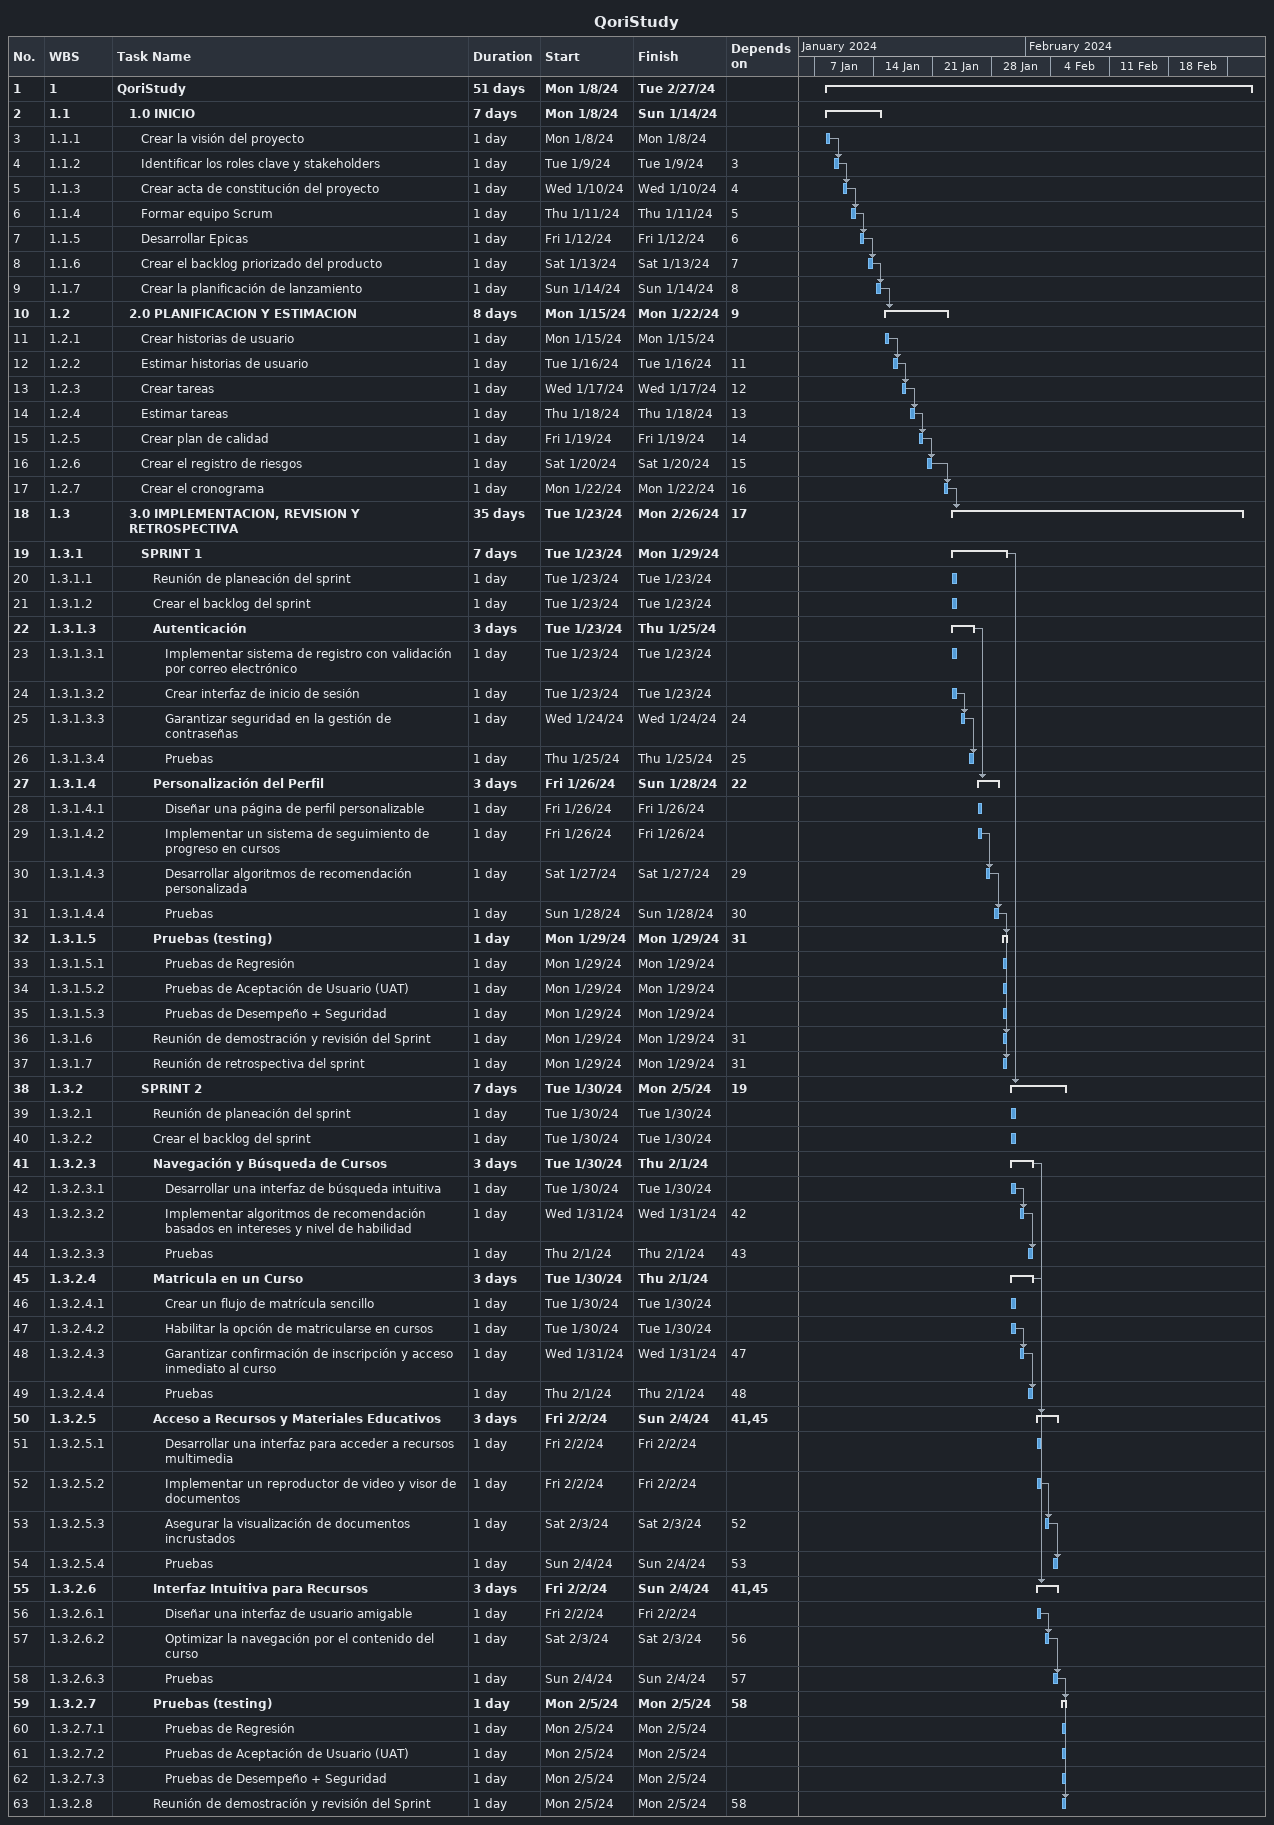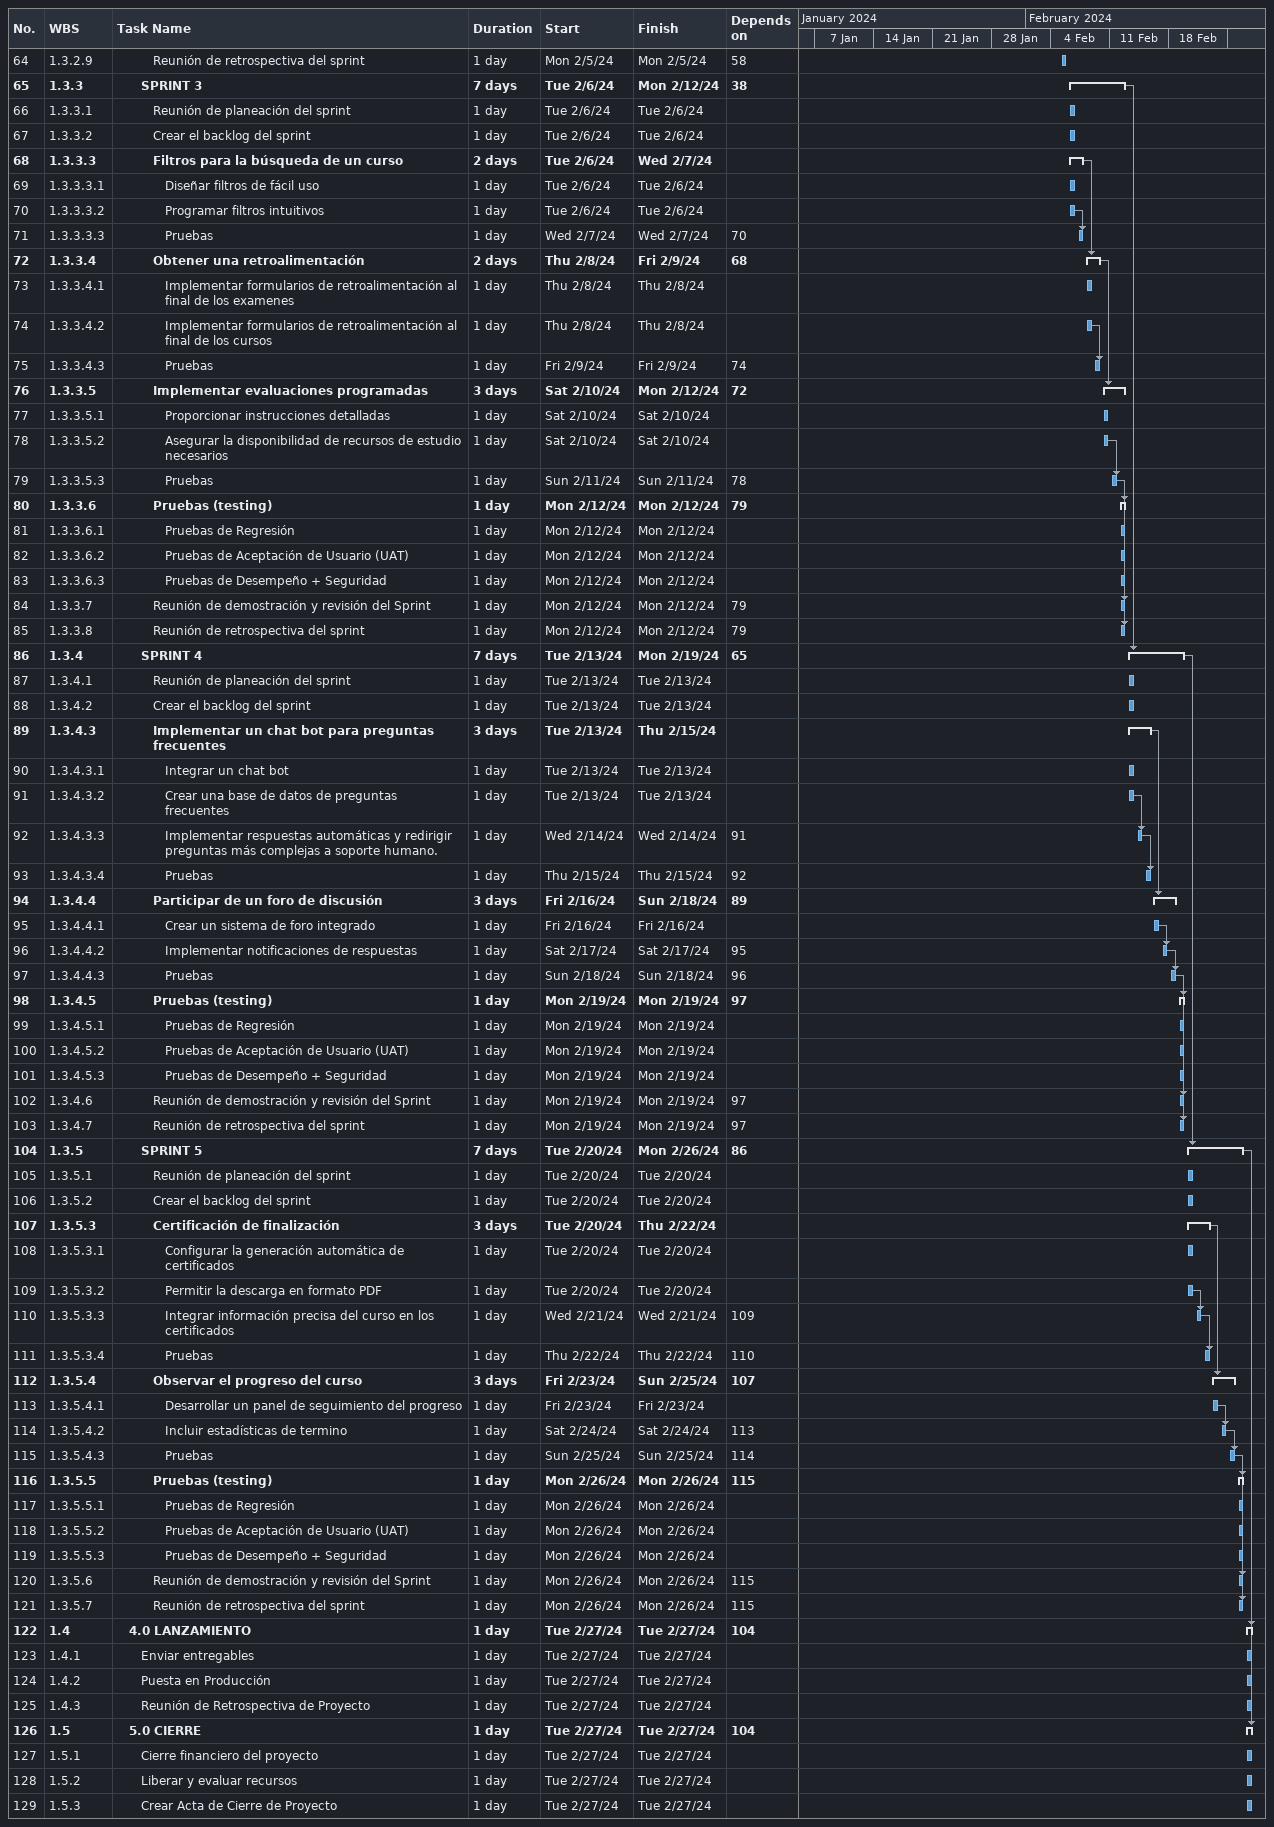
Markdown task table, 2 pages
QoriStudy

| ID | WBS | Task | Duration | Start | Finish | Predecessors |
|---|---|---|---|---|---|---|
| 1 | 1 | **QoriStudy** | 51d | 2024-01-08 | 2024-02-27 |  |
| 2 | 1.1 | **1.0 INICIO** | 7d | 2024-01-08 | 2024-01-14 |  |
| 3 | 1.1.1 | Crear la visión del proyecto | 1d | 2024-01-08 | 2024-01-08 |  |
| 4 | 1.1.2 | Identificar los roles clave y stakeholders | 1d | 2024-01-09 | 2024-01-09 | 3 |
| 5 | 1.1.3 | Crear acta de constitución del proyecto | 1d | 2024-01-10 | 2024-01-10 | 4 |
| 6 | 1.1.4 | Formar equipo Scrum | 1d | 2024-01-11 | 2024-01-11 | 5 |
| 7 | 1.1.5 | Desarrollar Epicas | 1d | 2024-01-12 | 2024-01-12 | 6 |
| 8 | 1.1.6 | Crear el backlog priorizado del producto | 1d | 2024-01-13 | 2024-01-13 | 7 |
| 9 | 1.1.7 | Crear la planificación de lanzamiento | 1d | 2024-01-14 | 2024-01-14 | 8 |
| 10 | 1.2 | **2.0 PLANIFICACION Y ESTIMACION** | 8d | 2024-01-15 | 2024-01-22 | 9 |
| 11 | 1.2.1 | Crear historias de usuario | 1d | 2024-01-15 | 2024-01-15 |  |
| 12 | 1.2.2 | Estimar historias de usuario | 1d | 2024-01-16 | 2024-01-16 | 11 |
| 13 | 1.2.3 | Crear tareas | 1d | 2024-01-17 | 2024-01-17 | 12 |
| 14 | 1.2.4 | Estimar tareas | 1d | 2024-01-18 | 2024-01-18 | 13 |
| 15 | 1.2.5 | Crear plan de calidad | 1d | 2024-01-19 | 2024-01-19 | 14 |
| 16 | 1.2.6 | Crear el registro de riesgos | 1d | 2024-01-20 | 2024-01-20 | 15 |
| 17 | 1.2.7 | Crear el cronograma | 1d | 2024-01-22 | 2024-01-22 | 16 |
| 18 | 1.3 | **3.0 IMPLEMENTACION, REVISION Y RETROSPECTIVA** | 35d | 2024-01-23 | 2024-02-26 | 17 |
| 19 | 1.3.1 | **SPRINT 1** | 7d | 2024-01-23 | 2024-01-29 |  |
| 20 | 1.3.1.1 | Reunión de planeación del sprint | 1d | 2024-01-23 | 2024-01-23 |  |
| 21 | 1.3.1.2 | Crear el backlog del sprint | 1d | 2024-01-23 | 2024-01-23 |  |
| 22 | 1.3.1.3 | **Autenticación** | 3d | 2024-01-23 | 2024-01-25 |  |
| 23 | 1.3.1.3.1 | Implementar sistema de registro con validación por correo electrónico | 1d | 2024-01-23 | 2024-01-23 |  |
| 24 | 1.3.1.3.2 | Crear interfaz de inicio de sesión | 1d | 2024-01-23 | 2024-01-23 |  |
| 25 | 1.3.1.3.3 | Garantizar seguridad en la gestión de contraseñas | 1d | 2024-01-24 | 2024-01-24 | 24 |
| 26 | 1.3.1.3.4 | Pruebas | 1d | 2024-01-25 | 2024-01-25 | 25 |
| 27 | 1.3.1.4 | **Personalización del Perfil** | 3d | 2024-01-26 | 2024-01-28 | 22 |
| 28 | 1.3.1.4.1 | Diseñar una página de perfil personalizable | 1d | 2024-01-26 | 2024-01-26 |  |
| 29 | 1.3.1.4.2 | Implementar un sistema de seguimiento de progreso en cursos | 1d | 2024-01-26 | 2024-01-26 |  |
| 30 | 1.3.1.4.3 | Desarrollar algoritmos de recomendación personalizada | 1d | 2024-01-27 | 2024-01-27 | 29 |
| 31 | 1.3.1.4.4 | Pruebas | 1d | 2024-01-28 | 2024-01-28 | 30 |
| 32 | 1.3.1.5 | **Pruebas (testing)** | 1d | 2024-01-29 | 2024-01-29 | 31 |
| 33 | 1.3.1.5.1 | Pruebas de Regresión | 1d | 2024-01-29 | 2024-01-29 |  |
| 34 | 1.3.1.5.2 | Pruebas de Aceptación de Usuario (UAT) | 1d | 2024-01-29 | 2024-01-29 |  |
| 35 | 1.3.1.5.3 | Pruebas de Desempeño + Seguridad | 1d | 2024-01-29 | 2024-01-29 |  |
| 36 | 1.3.1.6 | Reunión de demostración y revisión del Sprint | 1d | 2024-01-29 | 2024-01-29 | 31 |
| 37 | 1.3.1.7 | Reunión de retrospectiva del sprint | 1d | 2024-01-29 | 2024-01-29 | 31 |
| 38 | 1.3.2 | **SPRINT 2** | 7d | 2024-01-30 | 2024-02-05 | 19 |
| 39 | 1.3.2.1 | Reunión de planeación del sprint | 1d | 2024-01-30 | 2024-01-30 |  |
| 40 | 1.3.2.2 | Crear el backlog del sprint | 1d | 2024-01-30 | 2024-01-30 |  |
| 41 | 1.3.2.3 | **Navegación y Búsqueda de Cursos** | 3d | 2024-01-30 | 2024-02-01 |  |
| 42 | 1.3.2.3.1 | Desarrollar una interfaz de búsqueda intuitiva | 1d | 2024-01-30 | 2024-01-30 |  |
| 43 | 1.3.2.3.2 | Implementar algoritmos de recomendación basados en intereses y nivel de habilidad | 1d | 2024-01-31 | 2024-01-31 | 42 |
| 44 | 1.3.2.3.3 | Pruebas | 1d | 2024-02-01 | 2024-02-01 | 43 |
| 45 | 1.3.2.4 | **Matricula en un Curso** | 3d | 2024-01-30 | 2024-02-01 |  |
| 46 | 1.3.2.4.1 | Crear un flujo de matrícula sencillo | 1d | 2024-01-30 | 2024-01-30 |  |
| 47 | 1.3.2.4.2 | Habilitar la opción de matricularse en cursos | 1d | 2024-01-30 | 2024-01-30 |  |
| 48 | 1.3.2.4.3 | Garantizar confirmación de inscripción y acceso inmediato al curso | 1d | 2024-01-31 | 2024-01-31 | 47 |
| 49 | 1.3.2.4.4 | Pruebas | 1d | 2024-02-01 | 2024-02-01 | 48 |
| 50 | 1.3.2.5 | **Acceso a Recursos y Materiales Educativos** | 3d | 2024-02-02 | 2024-02-04 | 41, 45 |
| 51 | 1.3.2.5.1 | Desarrollar una interfaz para acceder a recursos multimedia | 1d | 2024-02-02 | 2024-02-02 |  |
| 52 | 1.3.2.5.2 | Implementar un reproductor de video y visor de documentos | 1d | 2024-02-02 | 2024-02-02 |  |
| 53 | 1.3.2.5.3 | Asegurar la visualización de documentos incrustados | 1d | 2024-02-03 | 2024-02-03 | 52 |
| 54 | 1.3.2.5.4 | Pruebas | 1d | 2024-02-04 | 2024-02-04 | 53 |
| 55 | 1.3.2.6 | **Interfaz Intuitiva para Recursos** | 3d | 2024-02-02 | 2024-02-04 | 41, 45 |
| 56 | 1.3.2.6.1 | Diseñar una interfaz de usuario amigable | 1d | 2024-02-02 | 2024-02-02 |  |
| 57 | 1.3.2.6.2 | Optimizar la navegación por el contenido del curso | 1d | 2024-02-03 | 2024-02-03 | 56 |
| 58 | 1.3.2.6.3 | Pruebas | 1d | 2024-02-04 | 2024-02-04 | 57 |
| 59 | 1.3.2.7 | **Pruebas (testing)** | 1d | 2024-02-05 | 2024-02-05 | 58 |
| 60 | 1.3.2.7.1 | Pruebas de Regresión | 1d | 2024-02-05 | 2024-02-05 |  |
| 61 | 1.3.2.7.2 | Pruebas de Aceptación de Usuario (UAT) | 1d | 2024-02-05 | 2024-02-05 |  |
| 62 | 1.3.2.7.3 | Pruebas de Desempeño + Seguridad | 1d | 2024-02-05 | 2024-02-05 |  |
| 63 | 1.3.2.8 | Reunión de demostración y revisión del Sprint | 1d | 2024-02-05 | 2024-02-05 | 58 |
| 64 | 1.3.2.9 | Reunión de retrospectiva del sprint | 1d | 2024-02-05 | 2024-02-05 | 58 |
| 65 | 1.3.3 | **SPRINT 3** | 7d | 2024-02-06 | 2024-02-12 | 38 |
| 66 | 1.3.3.1 | Reunión de planeación del sprint | 1d | 2024-02-06 | 2024-02-06 |  |
| 67 | 1.3.3.2 | Crear el backlog del sprint | 1d | 2024-02-06 | 2024-02-06 |  |
| 68 | 1.3.3.3 | **Filtros para la búsqueda de un curso** | 2d | 2024-02-06 | 2024-02-07 |  |
| 69 | 1.3.3.3.1 | Diseñar filtros de fácil uso | 1d | 2024-02-06 | 2024-02-06 |  |
| 70 | 1.3.3.3.2 | Programar filtros intuitivos | 1d | 2024-02-06 | 2024-02-06 |  |
| 71 | 1.3.3.3.3 | Pruebas | 1d | 2024-02-07 | 2024-02-07 | 70 |
| 72 | 1.3.3.4 | **Obtener una retroalimentación** | 2d | 2024-02-08 | 2024-02-09 | 68 |
| 73 | 1.3.3.4.1 | Implementar formularios de retroalimentación al final de los examenes | 1d | 2024-02-08 | 2024-02-08 |  |
| 74 | 1.3.3.4.2 | Implementar formularios de retroalimentación al final de los cursos | 1d | 2024-02-08 | 2024-02-08 |  |
| 75 | 1.3.3.4.3 | Pruebas | 1d | 2024-02-09 | 2024-02-09 | 74 |
| 76 | 1.3.3.5 | **Implementar evaluaciones programadas** | 3d | 2024-02-10 | 2024-02-12 | 72 |
| 77 | 1.3.3.5.1 | Proporcionar instrucciones detalladas | 1d | 2024-02-10 | 2024-02-10 |  |
| 78 | 1.3.3.5.2 | Asegurar la disponibilidad de recursos de estudio necesarios | 1d | 2024-02-10 | 2024-02-10 |  |
| 79 | 1.3.3.5.3 | Pruebas | 1d | 2024-02-11 | 2024-02-11 | 78 |
| 80 | 1.3.3.6 | **Pruebas (testing)** | 1d | 2024-02-12 | 2024-02-12 | 79 |
| 81 | 1.3.3.6.1 | Pruebas de Regresión | 1d | 2024-02-12 | 2024-02-12 |  |
| 82 | 1.3.3.6.2 | Pruebas de Aceptación de Usuario (UAT) | 1d | 2024-02-12 | 2024-02-12 |  |
| 83 | 1.3.3.6.3 | Pruebas de Desempeño + Seguridad | 1d | 2024-02-12 | 2024-02-12 |  |
| 84 | 1.3.3.7 | Reunión de demostración y revisión del Sprint | 1d | 2024-02-12 | 2024-02-12 | 79 |
| 85 | 1.3.3.8 | Reunión de retrospectiva del sprint | 1d | 2024-02-12 | 2024-02-12 | 79 |
| 86 | 1.3.4 | **SPRINT 4** | 7d | 2024-02-13 | 2024-02-19 | 65 |
| 87 | 1.3.4.1 | Reunión de planeación del sprint | 1d | 2024-02-13 | 2024-02-13 |  |
| 88 | 1.3.4.2 | Crear el backlog del sprint | 1d | 2024-02-13 | 2024-02-13 |  |
| 89 | 1.3.4.3 | **Implementar un chat bot para preguntas frecuentes** | 3d | 2024-02-13 | 2024-02-15 |  |
| 90 | 1.3.4.3.1 | Integrar un chat bot | 1d | 2024-02-13 | 2024-02-13 |  |
| 91 | 1.3.4.3.2 | Crear una base de datos de preguntas frecuentes | 1d | 2024-02-13 | 2024-02-13 |  |
| 92 | 1.3.4.3.3 | Implementar respuestas automáticas y redirigir preguntas más complejas a soporte humano. | 1d | 2024-02-14 | 2024-02-14 | 91 |
| 93 | 1.3.4.3.4 | Pruebas | 1d | 2024-02-15 | 2024-02-15 | 92 |
| 94 | 1.3.4.4 | **Participar de un foro de discusión** | 3d | 2024-02-16 | 2024-02-18 | 89 |
| 95 | 1.3.4.4.1 | Crear un sistema de foro integrado | 1d | 2024-02-16 | 2024-02-16 |  |
| 96 | 1.3.4.4.2 | Implementar notificaciones de respuestas | 1d | 2024-02-17 | 2024-02-17 | 95 |
| 97 | 1.3.4.4.3 | Pruebas | 1d | 2024-02-18 | 2024-02-18 | 96 |
| 98 | 1.3.4.5 | **Pruebas (testing)** | 1d | 2024-02-19 | 2024-02-19 | 97 |
| 99 | 1.3.4.5.1 | Pruebas de Regresión | 1d | 2024-02-19 | 2024-02-19 |  |
| 100 | 1.3.4.5.2 | Pruebas de Aceptación de Usuario (UAT) | 1d | 2024-02-19 | 2024-02-19 |  |
| 101 | 1.3.4.5.3 | Pruebas de Desempeño + Seguridad | 1d | 2024-02-19 | 2024-02-19 |  |
| 102 | 1.3.4.6 | Reunión de demostración y revisión del Sprint | 1d | 2024-02-19 | 2024-02-19 | 97 |
| 103 | 1.3.4.7 | Reunión de retrospectiva del sprint | 1d | 2024-02-19 | 2024-02-19 | 97 |
| 104 | 1.3.5 | **SPRINT 5** | 7d | 2024-02-20 | 2024-02-26 | 86 |
| 105 | 1.3.5.1 | Reunión de planeación del sprint | 1d | 2024-02-20 | 2024-02-20 |  |
| 106 | 1.3.5.2 | Crear el backlog del sprint | 1d | 2024-02-20 | 2024-02-20 |  |
| 107 | 1.3.5.3 | **Certificación de finalización** | 3d | 2024-02-20 | 2024-02-22 |  |
| 108 | 1.3.5.3.1 | Configurar la generación automática de certificados | 1d | 2024-02-20 | 2024-02-20 |  |
| 109 | 1.3.5.3.2 | Permitir la descarga en formato PDF | 1d | 2024-02-20 | 2024-02-20 |  |
| 110 | 1.3.5.3.3 | Integrar información precisa del curso en los certificados | 1d | 2024-02-21 | 2024-02-21 | 109 |
| 111 | 1.3.5.3.4 | Pruebas | 1d | 2024-02-22 | 2024-02-22 | 110 |
| 112 | 1.3.5.4 | **Observar el progreso del curso** | 3d | 2024-02-23 | 2024-02-25 | 107 |
| 113 | 1.3.5.4.1 | Desarrollar un panel de seguimiento del progreso | 1d | 2024-02-23 | 2024-02-23 |  |
| 114 | 1.3.5.4.2 | Incluir estadísticas de termino | 1d | 2024-02-24 | 2024-02-24 | 113 |
| 115 | 1.3.5.4.3 | Pruebas | 1d | 2024-02-25 | 2024-02-25 | 114 |
| 116 | 1.3.5.5 | **Pruebas (testing)** | 1d | 2024-02-26 | 2024-02-26 | 115 |
| 117 | 1.3.5.5.1 | Pruebas de Regresión | 1d | 2024-02-26 | 2024-02-26 |  |
| 118 | 1.3.5.5.2 | Pruebas de Aceptación de Usuario (UAT) | 1d | 2024-02-26 | 2024-02-26 |  |
| 119 | 1.3.5.5.3 | Pruebas de Desempeño + Seguridad | 1d | 2024-02-26 | 2024-02-26 |  |
| 120 | 1.3.5.6 | Reunión de demostración y revisión del Sprint | 1d | 2024-02-26 | 2024-02-26 | 115 |
| 121 | 1.3.5.7 | Reunión de retrospectiva del sprint | 1d | 2024-02-26 | 2024-02-26 | 115 |
| 122 | 1.4 | **4.0 LANZAMIENTO** | 1d | 2024-02-27 | 2024-02-27 | 104 |
| 123 | 1.4.1 | Enviar entregables | 1d | 2024-02-27 | 2024-02-27 |  |
| 124 | 1.4.2 | Puesta en Producción | 1d | 2024-02-27 | 2024-02-27 |  |
| 125 | 1.4.3 | Reunión de Retrospectiva de Proyecto | 1d | 2024-02-27 | 2024-02-27 |  |
| 126 | 1.5 | **5.0 CIERRE** | 1d | 2024-02-27 | 2024-02-27 | 104 |
| 127 | 1.5.1 | Cierre financiero del proyecto | 1d | 2024-02-27 | 2024-02-27 |  |
| 128 | 1.5.2 | Liberar y evaluar recursos | 1d | 2024-02-27 | 2024-02-27 |  |
| 129 | 1.5.3 | Crear Acta de Cierre de Proyecto | 1d | 2024-02-27 | 2024-02-27 |  |
